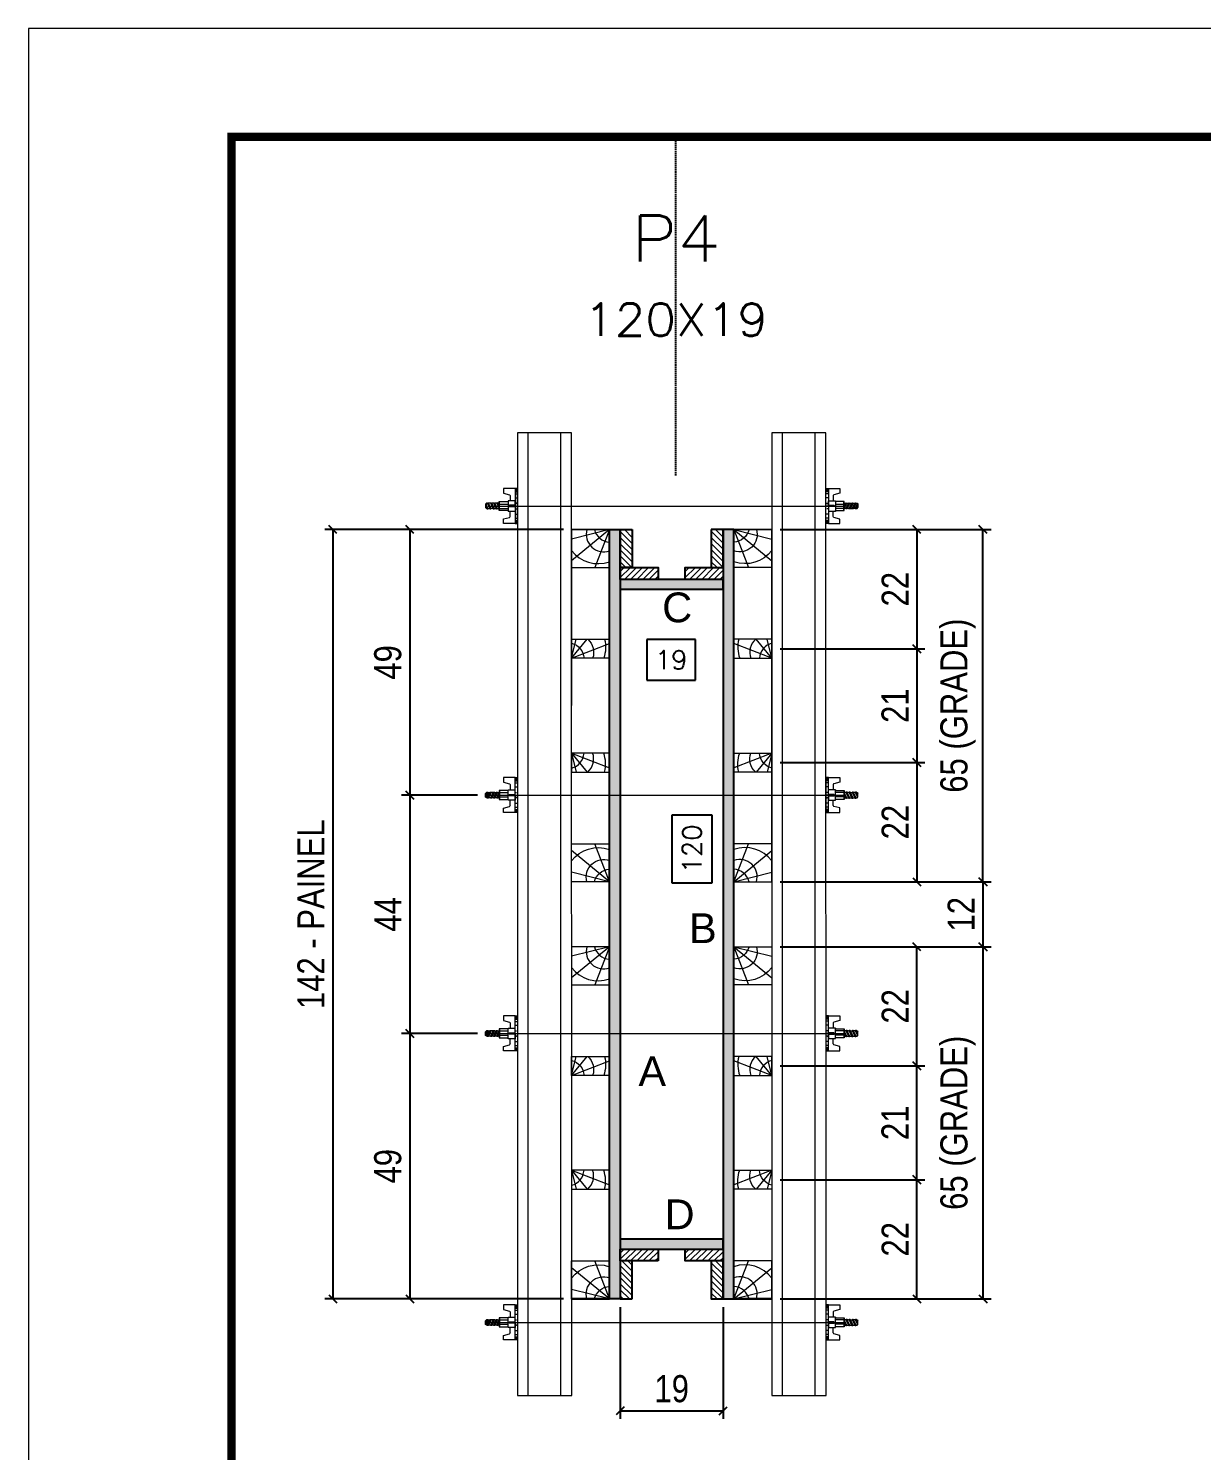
# Model space of a CAD drawing. Header units: millimetres. Extents: x 169816 to 178745, y 96537 to 113647.
# Drawn here: x 169816 to 170249, y 109696 to 110221 of the extents above; entities that cross this region are included whole.
import ezdxf
from ezdxf.enums import TextEntityAlignment as Align

# ---------------------------------------------------------------- set-up
doc = ezdxf.new("R2010")
doc.units = ezdxf.units.MM
doc.linetypes.add('DASHED', pattern=[0.75, 0.5, -0.25])
doc.linetypes.add('HIDDEN', pattern=[0.375, 0.25, -0.125])
for name, color, linetype in [('CHAPA', 1, 'Continuous'), ('Cota Seção (2x)', 241, 'Continuous'), ('MEIO_PONT', 93, 'Continuous'), ('SARRAFO', 251, 'Continuous'), ('Texto de Titulo', 7, 'Continuous'), ('Texto Qtd Sarr', 242, 'Continuous'), ('TEXTO_GERAL', 7, 'Continuous')]:
    doc.layers.add(name, color=color, linetype=linetype)
for name, color, linetype, lineweight in [('Folhas', 255, 'Continuous', 9), ('Hachura', 251, 'Continuous', 9), ('Madeira', 126, 'Continuous', 18), ('Perfil Metálico', 224, 'Continuous', 18), ('SARRAFO DE PRESSAO', 251, 'DASHED', 9), ('Texto Seção', 7, 'Continuous', 15)]:
    doc.layers.add(name, color=color, linetype=linetype, lineweight=lineweight)
doc.styles.add('ARIAL', font='arial.ttf')
doc.styles.add('COTA TECNICA 2X', font='techl___.ttf', dxfattribs={"height": 10})
doc.styles.add('ROMANS', font='romans.shx')
doc.dimstyles.new('SECAO PILAR', dxfattribs={"dimtxt": 10, "dimasz": 3, "dimexe": 3, "dimexo": 3, "dimgap": 3, "dimtad": 1, "dimdec": 1, "dimlfac": 0.5, "dimzin": 12, "dimdsep": 46, "dimtxsty": 'COTA TECNICA 2X', "dimblk1": 'OBLIQUE', "dimblk2": 'OBLIQUE', "dimsah": 1, "dimcen": 0.9, "dimclrd": 256, "dimclre": 256, "dimclrt": 256, "dimadec": 1, "dimazin": 3, "dimtfac": 1, "dimtdec": 1, "dimtmove": 0, "dimatfit": 3, "dimfxl": 1, "dimtolj": 1, "dimtzin": 12, "dimarcsym": 0})
doc.dimstyles.new('SECÇÃO 2', dxfattribs={"dimtxt": 7, "dimasz": 6, "dimexe": 0.18, "dimexo": 2, "dimgap": -4, "dimtad": 3, "dimdec": 1, "dimlfac": 0.5, "dimzin": 12, "dimdsep": 46, "dimtxsty": 'ROMANS', "dimblk": 'ARCHTICK', "dimcen": 0.09, "dimse1": 1, "dimse2": 1, "dimsd1": 1, "dimsd2": 1, "dimclrd": 180, "dimclre": 5, "dimclrt": 1, "dimadec": 0, "dimazin": 3, "dimtfac": 1, "dimtdec": 1, "dimtofl": 0, "dimtmove": 0, "dimatfit": 3, "dimldrblk": 'ARCHTICK', "dimfxl": 1, "dimtolj": 1, "dimtzin": 0, "dimarcsym": 0})
pattern_1 = [(135, (147143.2004, 119160.3262), (-1.12253202, -1.12253202), [])]

# ---------------------------------------------------------------- blocks, each defined once
blk = doc.blocks.new('9999999999')
at = {"layer": 'Folhas'}
blk.add_lwpolyline([(98138.98, 34190.21), (99623.98, 34190.21), (99623.98, 35240.21), (98138.98, 35240.21)], close=True, dxfattribs=at)
at = {"layer": 'Folhas', "color": 30, "const_width": 3}
blk.add_lwpolyline([(98213.98, 34230.21), (99583.98, 34230.21), (99583.98, 35200.21), (98213.98, 35200.21)], close=True, dxfattribs=at)
blk = doc.blocks.new('*D66')
at = {"layer": 'Cota Seção (2x)', "color": 180, "lineweight": -2, "transparency": 16777216}
for p, q in [((170062.4, 109995.79), (170044.4, 109995.79)), ((170044.4, 109995.79), (170044.4, 109980.79)), ((170062.4, 109980.79), (170062.4, 109995.79)), ((170044.4, 109980.79), (170062.4, 109980.79))]:
    blk.add_line(p, q, dxfattribs=at)
at = {"layer": 'Defpoints', "color": 0, "transparency": 16777216}
for p in [(170034.61, 109997.05), (170072.61, 109997.05), (170034.61, 109976.79)]:
    blk.add_point(p, dxfattribs=at)
at = {"layer": 'Cota Seção (2x)', "color": 1, "transparency": 16777216, "insert": (170053.4, 109988.29), "char_height": 7, "attachment_point": 5, "style": 'ROMANS'}
blk.add_mtext('\\A1;19', dxfattribs=at)
blk = doc.blocks.new('_ArchTick')
at = {"color": 0, "linetype": 'ByBlock', "const_width": 0.15}
blk.add_lwpolyline([(-0.5, -0.5), (0.5, 0.5)], dxfattribs=at)
blk = doc.blocks.new('*D67')
at = {"layer": 'Cota Seção (2x)', "color": 180, "lineweight": -2, "transparency": 16777216}
for p, q in [((170068.61, 109931), (170053.61, 109931)), ((170053.61, 109931), (170053.61, 109906)), ((170068.61, 109906), (170068.61, 109931)), ((170053.61, 109906), (170068.61, 109906))]:
    blk.add_line(p, q, dxfattribs=at)
at = {"layer": 'Defpoints', "color": 0, "transparency": 16777216}
for p in [(170034.61, 110014.37), (170034.61, 109774.37), (170072.61, 109774.37)]:
    blk.add_point(p, dxfattribs=at)
at = {"layer": 'Cota Seção (2x)', "color": 1, "transparency": 16777216, "insert": (170061.11, 109918.5), "char_height": 7, "attachment_point": 5, "rotation": 90, "style": 'ROMANS'}
blk.add_mtext('\\A1;120', dxfattribs=at)
blk = doc.blocks.new('_Oblique')
at = {"color": 0, "linetype": 'ByBlock', "lineweight": -2}
blk.add_line((-0.5, -0.5), (0.5, 0.5), dxfattribs=at)
blk = doc.blocks.new('*D68')
at = {"layer": 'Cota Seção (2x)', "lineweight": -2, "transparency": 16777216}
for p, q in [((170013.62, 110036.37), (169925.45, 110036.37)), ((169928.45, 110036.37), (169928.45, 109752.37)), ((170013.66, 109752.37), (169925.45, 109752.37))]:
    blk.add_line(p, q, dxfattribs=at)
at = {"layer": 'Defpoints', "color": 0, "transparency": 16777216}
for p in [(170016.62, 110036.37), (169928.45, 109752.37), (170016.66, 109752.37)]:
    blk.add_point(p, dxfattribs=at)
at = {"layer": 'Cota Seção (2x)', "lineweight": -2, "transparency": 16777216, "xscale": 3, "yscale": 3, "zscale": 3}
for p, rotation in [((169928.45, 110036.37), 90), ((169928.45, 109752.37), 270)]:
    blk.add_blockref('_Oblique', p, dxfattribs=dict(at, rotation=rotation))
at = {"layer": 'Cota Seção (2x)', "transparency": 16777216, "insert": (169920.37, 109894.37), "char_height": 10, "attachment_point": 5, "rotation": 90, "style": 'COTA TECNICA 2X'}
blk.add_mtext('\\A1;142 - PAINEL', dxfattribs=at)
blk = doc.blocks.new('*D69')
at = {"layer": 'Cota Seção (2x)', "lineweight": -2, "transparency": 16777216}
for p, q in [((170013.61, 110036.37), (169953.87, 110036.37)), ((169956.87, 110036.37), (169956.87, 109938.31)), ((169981.84, 109938.31), (169953.87, 109938.31))]:
    blk.add_line(p, q, dxfattribs=at)
at = {"layer": 'Defpoints', "color": 0, "transparency": 16777216}
for p in [(170016.61, 110036.37), (169956.87, 109938.31), (169984.84, 109938.31)]:
    blk.add_point(p, dxfattribs=at)
at = {"layer": 'Cota Seção (2x)', "lineweight": -2, "transparency": 16777216, "xscale": 3, "yscale": 3, "zscale": 3}
for p, rotation in [((169956.87, 110036.37), 90), ((169956.87, 109938.31), 270)]:
    blk.add_blockref('_Oblique', p, dxfattribs=dict(at, rotation=rotation))
at = {"layer": 'Cota Seção (2x)', "transparency": 16777216, "insert": (169948.77, 109987.34), "char_height": 10, "attachment_point": 5, "rotation": 90, "style": 'COTA TECNICA 2X'}
blk.add_mtext('\\A1;49', dxfattribs=at)
blk = doc.blocks.new('*D70')
at = {"layer": 'Cota Seção (2x)', "lineweight": -2, "transparency": 16777216}
for p, q in [((169981.84, 109850.31), (169953.87, 109850.31)), ((169956.87, 109850.31), (169956.87, 109752.37)), ((170013.61, 109752.37), (169953.87, 109752.37))]:
    blk.add_line(p, q, dxfattribs=at)
at = {"layer": 'Defpoints', "color": 0, "transparency": 16777216}
for p in [(169984.84, 109850.31), (169956.87, 109752.37), (170016.61, 109752.37)]:
    blk.add_point(p, dxfattribs=at)
at = {"layer": 'Cota Seção (2x)', "lineweight": -2, "transparency": 16777216, "xscale": 3, "yscale": 3, "zscale": 3}
for p, rotation in [((169956.87, 109850.31), 90), ((169956.87, 109752.37), 270)]:
    blk.add_blockref('_Oblique', p, dxfattribs=dict(at, rotation=rotation))
at = {"layer": 'Cota Seção (2x)', "transparency": 16777216, "insert": (169948.77, 109801.34), "char_height": 10, "attachment_point": 5, "rotation": 90, "style": 'COTA TECNICA 2X'}
blk.add_mtext('\\A1;49', dxfattribs=at)
blk = doc.blocks.new('titulo1')
at = {"layer": 'Defpoints', "color": 252, "linetype": 'HIDDEN', "ltscale": 2}
blk.add_line((0, 0), (0, 125), dxfattribs=at)
at = {"layer": 'Defpoints', "style": 'ROMANS', "oblique": 15}
blk.add_attdef('FOLHA', text='', height=10, dxfattribs=at).set_placement((0, 15.58), align=Align.MIDDLE_CENTER)
at = {"layer": 'Texto Qtd Sarr', "color": 3, "style": 'ROMANS', "oblique": 15}
for tag, height, p in [('TITULO', 17, (0, 71.45)), ('SEÇÃO', 12, (0, 41.55))]:
    blk.add_attdef(tag, text='', height=height, dxfattribs=at).set_placement(p, align=Align.MIDDLE_CENTER)
blk = doc.blocks.new('C')
at = {"layer": 'Hachura', "color": 0}
for p, q in [((0, 3.22), (0, -3.22)), ((0.45, 3.22), (0, 3.22)), ((0.46, 3.16), (0, 3.16)), ((0.46, 3.05), (0, 3.05)), ((0.46, 2.88), (0, 2.88)), ((0, 2.75), (0, -1.16)), ((0.46, 2.65), (0, 2.65)), ((0.45, -3.23), (0.45, 3.22)), ((0.45, 3.22), (2.58, 3.22)), ((2.58, 3.22), (2.58, 2.39)), ((0.46, 2.23), (0, 2.23)), ((0.46, 1.51), (0, 1.51)), ((0.39, 0.49), (0.17, 0.49)), ((1.74, 0.97), (0.45, 0.97)), ((1.45, 0.1), (0.45, 0.1)), ((1.35, 1.94), (1.35, 0.96)), ((2.58, 2.39), (1.47, 2.09)), ((1.74, -0.97), (1.74, 0.97)), ((1.74, 0.97), (1.74, 0.84)), ((1.74, 0.97), (1.74, 0.84)), ((1.74, 0.84), (3.35, 0.84)), ((3.35, 0.45), (1.74, 0.45)), ((3.32, 0.84), (3.32, -0.84)), ((3.35, 0.84), (3.35, -0.84)), ((3.68, 0.45), (3.35, 0.45)), ((3.84, -0.52), (3.35, 0.45)), ((3.35, 0.06), (3.67, -0.57)), ((3.68, 0.45), (4.16, -0.52)), ((3.72, 0.5), (4.25, -0.57)), ((4.37, -0.55), (3.83, 0.53)), ((4.15, 0.45), (3.93, 0.45)), ((4.42, -0.52), (3.93, 0.45)), ((4.15, 0.45), (4.26, 0.45)), ((4.26, 0.45), (4.74, -0.52)), ((4.3, 0.5), (4.83, -0.57)), ((4.95, -0.55), (4.41, 0.53)), ((4.51, 0.45), (4.84, 0.45)), ((5, -0.52), (4.51, 0.45)), ((4.84, 0.45), (5.32, -0.52)), ((4.88, 0.5), (5.41, -0.57)), ((5.53, -0.55), (4.99, 0.53)), ((5.58, -0.52), (5.09, 0.45)), ((5.42, 0.45), (5.09, 0.45)), ((5.58, -0.52), (5.09, 0.45)), ((5.42, 0.45), (5.74, -0.19)), ((5.46, 0.5), (5.74, -0.07)), ((5.74, 0.19), (5.57, 0.53)), ((5.74, 0.32), (5.68, 0.45)), ((5.68, 0.45), (5.74, 0.45)), ((5.74, 0.45), (5.9, 0.29)), ((5.74, 0.45), (5.74, -0.52)), ((5.9, -0.36), (5.9, 0.29)), ((0.45, 0), (0, 0)), ((0.46, -1.52), (0, -1.52)), ((0.46, -2.23), (0, -2.23)), ((0.08, -0.48), (0.29, -0.48)), ((0.29, -0.48), (0.4, -0.48)), ((0.45, 0), (0.45, -0.97)), ((0.45, -0.16), (1.45, -0.16)), ((0.45, -0.65), (0.45, -0.32)), ((0.45, -3.23), (0.45, -0.65)), ((0.45, -0.97), (1.74, -0.97)), ((1.35, -1.94), (1.35, -0.97)), ((2.58, -2.39), (1.47, -2.1)), ((3.35, -0.32), (1.74, -0.32)), ((3.35, -0.84), (1.74, -0.84)), ((2.58, -3.23), (2.58, -2.39)), ((3.35, -0.07), (3.58, -0.52)), ((3.35, -0.52), (3.58, -0.52)), ((3.84, -0.52), (4.16, -0.52)), ((4.42, -0.52), (4.74, -0.52)), ((4.63, -0.52), (4.74, -0.52)), ((5, -0.52), (5.32, -0.52)), ((5.58, -0.52), (5.74, -0.52)), ((5.74, -0.52), (5.9, -0.36)), ((5.74, -0.52), (5.74, -0.52)), ((0.46, -2.65), (0, -2.65)), ((0.46, -2.88), (0, -2.88)), ((0.46, -3.05), (0, -3.05)), ((0.46, -3.16), (0, -3.16)), ((0, -3.22), (2.57, -3.22))]:
    blk.add_line(p, q, dxfattribs=at)
for centre, radius, start, end in [((1.52, 1.94), 0.161, 104.7436, 180), ((1.44, -0.03), 0.129, 272.695, 87.305), ((3.81, 0.39), 0.143, 25.5688, 154.4312), ((4.39, 0.39), 0.143, 25.5688, 154.4312), ((4.97, 0.39), 0.143, 25.5688, 154.4312), ((5.55, 0.39), 0.143, 25.5688, 154.4312), ((0.17, -0.37), 0.174, 221.744, 317.8592), ((1.52, -1.94), 0.161, 180, 255.2564), ((3.71, -0.4), 0.174, 222.1408, 318.256), ((4.29, -0.4), 0.174, 222.1408, 318.256), ((4.87, -0.4), 0.174, 222.1408, 318.256), ((5.45, -0.4), 0.174, 222.1408, 318.256), ((5.61, -0.4), 0.174, 317.8592, 318.256)]:
    blk.add_arc(centre, radius, start, end, dxfattribs=at)
blk = doc.blocks.new('*D71')
at = {"layer": 'Cota Seção (2x)', "lineweight": -2, "transparency": 16777216}
for p, q in [((169981.84, 109938.31), (169953.87, 109938.31)), ((169956.87, 109938.31), (169956.87, 109850.31)), ((169981.84, 109850.31), (169953.87, 109850.31))]:
    blk.add_line(p, q, dxfattribs=at)
at = {"layer": 'Defpoints', "color": 0, "transparency": 16777216}
for p in [(169984.84, 109938.31), (169956.87, 109850.31), (169984.84, 109850.31)]:
    blk.add_point(p, dxfattribs=at)
at = {"layer": 'Cota Seção (2x)', "lineweight": -2, "transparency": 16777216, "xscale": 3, "yscale": 3, "zscale": 3}
for p, rotation in [((169956.87, 109938.31), 90), ((169956.87, 109850.31), 270)]:
    blk.add_blockref('_Oblique', p, dxfattribs=dict(at, rotation=rotation))
at = {"layer": 'Cota Seção (2x)', "transparency": 16777216, "insert": (169948.8, 109894.31), "char_height": 10, "attachment_point": 5, "rotation": 90, "style": 'COTA TECNICA 2X'}
blk.add_mtext('\\A1;44', dxfattribs=at)
blk = doc.blocks.new('PONTALETE')
at = {"layer": 'Madeira'}
for q in [(2.71, 7), (7, 5.76), (7, 1.74)]:
    blk.add_line((0, 0), q, dxfattribs=at)
blk.add_lwpolyline([(0, 0), (7, 0), (7, 7), (0, 7)], close=True, dxfattribs=at)
for centre, radius, start, end in [((2.04, 0.06), 6.23, 37.2818, 109.0913), ((1.09, 0.9), 3.19, 343.603, 109.9847), ((-0.21, -0.78), 3.09, 14.6322, 86.0383)]:
    blk.add_arc(centre, radius, start, end, dxfattribs=at)
blk = doc.blocks.new('MEIO PONTALETE')
at = {"layer": 'Madeira'}
for q in [(2.71, 7), (3.5, 2.88), (3.5, 0.87)]:
    blk.add_line((0, 0), q, dxfattribs=at)
blk.add_lwpolyline([(0, 0), (3.5, 0), (3.5, 7), (0, 7)], close=True, dxfattribs=at)
for centre, radius, start, end in [((2.04, 0.06), 6.23, 76.4499, 109.0913), ((1.09, 0.9), 3.19, 40.9063, 109.9847), ((-0.21, -0.78), 3.09, 14.6322, 86.0383)]:
    blk.add_arc(centre, radius, start, end, dxfattribs=at)
blk = doc.blocks.new('*D72')
at = {"layer": 'Cota Seção (2x)', "lineweight": -2, "transparency": 16777216}
for p, q in [((170034.61, 109749.37), (170034.61, 109708.07)), ((170072.61, 109749.37), (170072.61, 109708.07)), ((170034.61, 109711.07), (170072.61, 109711.07))]:
    blk.add_line(p, q, dxfattribs=at)
at = {"layer": 'Defpoints', "color": 0, "transparency": 16777216}
for p in [(170034.61, 109752.37), (170072.61, 109752.37), (170072.61, 109711.07)]:
    blk.add_point(p, dxfattribs=at)
at = {"layer": 'Cota Seção (2x)', "lineweight": -2, "transparency": 16777216, "xscale": 3, "yscale": 3, "zscale": 3, "rotation": 180}
blk.add_blockref('_Oblique', (170034.61, 109711.07), dxfattribs=at)
at = {"layer": 'Cota Seção (2x)', "lineweight": -2, "transparency": 16777216, "xscale": 3, "yscale": 3, "zscale": 3}
blk.add_blockref('_Oblique', (170072.61, 109711.07), dxfattribs=at)
at = {"layer": 'Cota Seção (2x)', "transparency": 16777216, "insert": (170053.61, 109719.16), "char_height": 10, "attachment_point": 5, "style": 'COTA TECNICA 2X'}
blk.add_mtext('\\A1;19', dxfattribs=at)
blk = doc.blocks.new('*D73')
at = {"layer": 'Cota Seção (2x)', "lineweight": -2, "transparency": 16777216}
for p, q in [((170093.61, 109882.37), (170171.58, 109882.37)), ((170168.58, 109882.37), (170168.58, 109752.37)), ((170093.61, 109752.37), (170171.58, 109752.37))]:
    blk.add_line(p, q, dxfattribs=at)
at = {"layer": 'Defpoints', "color": 0, "transparency": 16777216}
for p in [(170090.61, 109882.37), (170090.61, 109752.37), (170168.58, 109752.37)]:
    blk.add_point(p, dxfattribs=at)
at = {"layer": 'Cota Seção (2x)', "lineweight": -2, "transparency": 16777216, "xscale": 3, "yscale": 3, "zscale": 3}
for p, rotation in [((170168.58, 109882.37), 90), ((170168.58, 109752.37), 270)]:
    blk.add_blockref('_Oblique', p, dxfattribs=dict(at, rotation=rotation))
at = {"layer": 'Cota Seção (2x)', "transparency": 16777216, "insert": (170159.35, 109817.37), "char_height": 10, "attachment_point": 5, "rotation": 90, "style": 'COTA TECNICA 2X'}
blk.add_mtext('\\A1;65 (GRADE)', dxfattribs=at)
blk = doc.blocks.new('*D74')
at = {"layer": 'Cota Seção (2x)', "lineweight": -2, "transparency": 16777216}
for p, q in [((170093.61, 109796.37), (170147.14, 109796.37)), ((170144.14, 109752.37), (170144.14, 109796.37)), ((170093.61, 109752.37), (170147.14, 109752.37))]:
    blk.add_line(p, q, dxfattribs=at)
at = {"layer": 'Defpoints', "color": 0, "transparency": 16777216}
for p in [(170090.61, 109796.37), (170144.14, 109796.37), (170090.61, 109752.37)]:
    blk.add_point(p, dxfattribs=at)
at = {"layer": 'Cota Seção (2x)', "lineweight": -2, "transparency": 16777216, "xscale": 3, "yscale": 3, "zscale": 3}
for p, rotation in [((170144.14, 109796.37), 90), ((170144.14, 109752.37), 270)]:
    blk.add_blockref('_Oblique', p, dxfattribs=dict(at, rotation=rotation))
at = {"layer": 'Cota Seção (2x)', "transparency": 16777216, "insert": (170136.14, 109774.37), "char_height": 10, "attachment_point": 5, "rotation": 90, "style": 'COTA TECNICA 2X'}
blk.add_mtext('\\A1;22', dxfattribs=at)
blk = doc.blocks.new('*D75')
at = {"layer": 'Cota Seção (2x)', "lineweight": -2, "transparency": 16777216}
for p, q in [((170093.61, 109838.37), (170147.14, 109838.37)), ((170144.14, 109796.37), (170144.14, 109838.37)), ((170093.61, 109796.37), (170147.14, 109796.37))]:
    blk.add_line(p, q, dxfattribs=at)
at = {"layer": 'Defpoints', "color": 0, "transparency": 16777216}
for p in [(170090.61, 109838.37), (170144.14, 109838.37), (170090.61, 109796.37)]:
    blk.add_point(p, dxfattribs=at)
at = {"layer": 'Cota Seção (2x)', "lineweight": -2, "transparency": 16777216, "xscale": 3, "yscale": 3, "zscale": 3}
for p, rotation in [((170144.14, 109838.37), 90), ((170144.14, 109796.37), 270)]:
    blk.add_blockref('_Oblique', p, dxfattribs=dict(at, rotation=rotation))
at = {"layer": 'Cota Seção (2x)', "transparency": 16777216, "insert": (170136.08, 109817.37), "char_height": 10, "attachment_point": 5, "rotation": 90, "style": 'COTA TECNICA 2X'}
blk.add_mtext('\\A1;21', dxfattribs=at)
blk = doc.blocks.new('*D76')
at = {"layer": 'Cota Seção (2x)', "lineweight": -2, "transparency": 16777216}
for p, q in [((170093.61, 109882.37), (170147.14, 109882.37)), ((170144.14, 109838.37), (170144.14, 109882.37)), ((170093.61, 109838.37), (170147.14, 109838.37))]:
    blk.add_line(p, q, dxfattribs=at)
at = {"layer": 'Defpoints', "color": 0, "transparency": 16777216}
for p in [(170090.61, 109882.37), (170144.14, 109882.37), (170090.61, 109838.37)]:
    blk.add_point(p, dxfattribs=at)
at = {"layer": 'Cota Seção (2x)', "lineweight": -2, "transparency": 16777216, "xscale": 3, "yscale": 3, "zscale": 3}
for p, rotation in [((170144.14, 109882.37), 90), ((170144.14, 109838.37), 270)]:
    blk.add_blockref('_Oblique', p, dxfattribs=dict(at, rotation=rotation))
at = {"layer": 'Cota Seção (2x)', "transparency": 16777216, "insert": (170136.14, 109860.37), "char_height": 10, "attachment_point": 5, "rotation": 90, "style": 'COTA TECNICA 2X'}
blk.add_mtext('\\A1;22', dxfattribs=at)
blk = doc.blocks.new('*D80')
at = {"layer": 'Cota Seção (2x)', "lineweight": -2, "transparency": 16777216}
for p, q in [((170093.61, 110036.37), (170171.58, 110036.37)), ((170168.58, 109906.37), (170168.58, 110036.37)), ((170093.61, 109906.37), (170171.58, 109906.37))]:
    blk.add_line(p, q, dxfattribs=at)
at = {"layer": 'Defpoints', "color": 0, "transparency": 16777216}
for p in [(170090.61, 110036.37), (170168.58, 110036.37), (170090.61, 109906.37)]:
    blk.add_point(p, dxfattribs=at)
at = {"layer": 'Cota Seção (2x)', "lineweight": -2, "transparency": 16777216, "xscale": 3, "yscale": 3, "zscale": 3}
for p, rotation in [((170168.58, 110036.37), 90), ((170168.58, 109906.37), 270)]:
    blk.add_blockref('_Oblique', p, dxfattribs=dict(at, rotation=rotation))
at = {"layer": 'Cota Seção (2x)', "transparency": 16777216, "insert": (170159.35, 109971.37), "char_height": 10, "attachment_point": 5, "rotation": 90, "style": 'COTA TECNICA 2X'}
blk.add_mtext('\\A1;65 (GRADE)', dxfattribs=at)
blk = doc.blocks.new('*D77')
at = {"layer": 'Cota Seção (2x)', "lineweight": -2, "transparency": 16777216}
for p, q in [((170093.61, 110036.37), (170147.14, 110036.37)), ((170144.14, 110036.37), (170144.14, 109992.37)), ((170093.61, 109992.37), (170147.14, 109992.37))]:
    blk.add_line(p, q, dxfattribs=at)
at = {"layer": 'Defpoints', "color": 0, "transparency": 16777216}
for p in [(170090.61, 110036.37), (170090.61, 109992.37), (170144.14, 109992.37)]:
    blk.add_point(p, dxfattribs=at)
at = {"layer": 'Cota Seção (2x)', "lineweight": -2, "transparency": 16777216, "xscale": 3, "yscale": 3, "zscale": 3}
for p, rotation in [((170144.14, 110036.37), 90), ((170144.14, 109992.37), 270)]:
    blk.add_blockref('_Oblique', p, dxfattribs=dict(at, rotation=rotation))
at = {"layer": 'Cota Seção (2x)', "transparency": 16777216, "insert": (170136.14, 110014.37), "char_height": 10, "attachment_point": 5, "rotation": 90, "style": 'COTA TECNICA 2X'}
blk.add_mtext('\\A1;22', dxfattribs=at)
blk = doc.blocks.new('*D78')
at = {"layer": 'Cota Seção (2x)', "lineweight": -2, "transparency": 16777216}
for p, q in [((170093.61, 109992.37), (170147.14, 109992.37)), ((170144.14, 109992.37), (170144.14, 109950.37)), ((170093.61, 109950.37), (170147.14, 109950.37))]:
    blk.add_line(p, q, dxfattribs=at)
at = {"layer": 'Defpoints', "color": 0, "transparency": 16777216}
for p in [(170090.61, 109992.37), (170090.61, 109950.37), (170144.14, 109950.37)]:
    blk.add_point(p, dxfattribs=at)
at = {"layer": 'Cota Seção (2x)', "lineweight": -2, "transparency": 16777216, "xscale": 3, "yscale": 3, "zscale": 3}
for p, rotation in [((170144.14, 109992.37), 90), ((170144.14, 109950.37), 270)]:
    blk.add_blockref('_Oblique', p, dxfattribs=dict(at, rotation=rotation))
at = {"layer": 'Cota Seção (2x)', "transparency": 16777216, "insert": (170136.08, 109971.37), "char_height": 10, "attachment_point": 5, "rotation": 90, "style": 'COTA TECNICA 2X'}
blk.add_mtext('\\A1;21', dxfattribs=at)
blk = doc.blocks.new('*D79')
at = {"layer": 'Cota Seção (2x)', "lineweight": -2, "transparency": 16777216}
for p, q in [((170093.61, 109950.37), (170147.14, 109950.37)), ((170144.14, 109950.37), (170144.14, 109906.37)), ((170093.61, 109906.37), (170147.14, 109906.37))]:
    blk.add_line(p, q, dxfattribs=at)
at = {"layer": 'Defpoints', "color": 0, "transparency": 16777216}
for p in [(170090.61, 109950.37), (170090.61, 109906.37), (170144.14, 109906.37)]:
    blk.add_point(p, dxfattribs=at)
at = {"layer": 'Cota Seção (2x)', "lineweight": -2, "transparency": 16777216, "xscale": 3, "yscale": 3, "zscale": 3}
for p, rotation in [((170144.14, 109950.37), 90), ((170144.14, 109906.37), 270)]:
    blk.add_blockref('_Oblique', p, dxfattribs=dict(at, rotation=rotation))
at = {"layer": 'Cota Seção (2x)', "transparency": 16777216, "insert": (170136.14, 109928.37), "char_height": 10, "attachment_point": 5, "rotation": 90, "style": 'COTA TECNICA 2X'}
blk.add_mtext('\\A1;22', dxfattribs=at)
blk = doc.blocks.new('*D81')
at = {"layer": 'Cota Seção (2x)', "lineweight": -2, "transparency": 16777216}
for p, q in [((170093.61, 109906.37), (170171.58, 109906.37)), ((170168.58, 109906.37), (170168.58, 109882.37)), ((170093.61, 109882.37), (170171.58, 109882.37))]:
    blk.add_line(p, q, dxfattribs=at)
at = {"layer": 'Defpoints', "color": 0, "transparency": 16777216}
for p in [(170090.61, 109906.37), (170090.61, 109882.37), (170168.58, 109882.37)]:
    blk.add_point(p, dxfattribs=at)
at = {"layer": 'Cota Seção (2x)', "lineweight": -2, "transparency": 16777216, "xscale": 3, "yscale": 3, "zscale": 3}
for p, rotation in [((170168.58, 109906.37), 90), ((170168.58, 109882.37), 270)]:
    blk.add_blockref('_Oblique', p, dxfattribs=dict(at, rotation=rotation))
at = {"layer": 'Cota Seção (2x)', "transparency": 16777216, "insert": (170160.52, 109894.37), "char_height": 10, "attachment_point": 5, "rotation": 90, "style": 'COTA TECNICA 2X'}
blk.add_mtext('\\A1;12', dxfattribs=at)

msp = doc.modelspace()

# ---------------------------------------------------------------- hatches: boundary and pattern name
at = {"layer": 'Hachura'}
h = msp.add_hatch(color=256, dxfattribs=at)
h.dxf.hatch_style = 1
h.paths.add_polyline_path([(170034.61, 109752.37), (170030.61, 109752.37), (170030.61, 110036.37), (170034.61, 110036.37)])
h = msp.add_hatch(dxfattribs=at)
h.set_pattern_fill('ANSI31', color=256, scale=0.5, angle=90, style=0)
h.set_pattern_definition(pattern_1)
h.paths.add_polyline_path([(170034.61, 110022.37), (170039.01, 110022.37), (170039.01, 110036.37), (170034.61, 110036.37)])
h = msp.add_hatch(dxfattribs=at)
h.set_pattern_fill('ANSI31', color=256, scale=0.5, angle=90, style=0)
h.set_pattern_definition(pattern_1)
h.paths.add_polyline_path([(170072.61, 110022.37), (170068.21, 110022.37), (170068.21, 110036.37), (170072.61, 110036.37)])
h = msp.add_hatch(color=256, dxfattribs=at)
h.dxf.hatch_style = 1
h.paths.add_polyline_path([(170072.61, 109752.37), (170076.61, 109752.37), (170076.61, 110036.37), (170072.61, 110036.37)])
h = msp.add_hatch(dxfattribs=at)
h.set_pattern_fill('ANSI31', color=256, scale=0.5, angle=540, style=0)
h.set_pattern_definition([(225, (160545.6567, 87092.9662), (1.12253202, -1.12253202), [])])
h.paths.add_polyline_path([(170034.61, 110022.37), (170034.61, 110017.97), (170048.61, 110017.97), (170048.61, 110022.37)])
h = msp.add_hatch(dxfattribs=at)
h.set_pattern_fill('ANSI31', color=256, scale=0.5, angle=540, style=0)
h.set_pattern_definition([(225, (160569.6567, 87092.9662), (1.12253202, -1.12253202), [])])
h.paths.add_polyline_path([(170058.61, 110022.37), (170058.61, 110017.97), (170072.61, 110017.97), (170072.61, 110022.37)])
h = msp.add_hatch(color=256, dxfattribs=at)
h.dxf.hatch_style = 1
h.paths.add_polyline_path([(170034.61, 110017.97), (170034.61, 110014.37), (170072.61, 110014.37), (170072.61, 110017.97)])
h = msp.add_hatch(color=256, dxfattribs=at)
h.dxf.hatch_style = 1
h.paths.add_polyline_path([(170034.61, 109774.37), (170034.61, 109770.77), (170072.61, 109770.77), (170072.61, 109774.37)])
h = msp.add_hatch(dxfattribs=at)
h.set_pattern_fill('ANSI31', color=256, scale=0.5, angle=540, style=0)
h.set_pattern_definition([(225, (160545.6567, 86841.3662), (1.12253202, -1.12253202), [])])
h.paths.add_polyline_path([(170034.61, 109770.77), (170034.61, 109766.37), (170048.61, 109766.37), (170048.61, 109770.77)])
h = msp.add_hatch(dxfattribs=at)
h.set_pattern_fill('ANSI31', color=256, scale=0.5, angle=540, style=0)
h.set_pattern_definition([(225, (160569.6567, 86841.3662), (1.12253202, -1.12253202), [])])
h.paths.add_polyline_path([(170058.61, 109770.77), (170058.61, 109766.37), (170072.61, 109766.37), (170072.61, 109770.77)])
h = msp.add_hatch(dxfattribs=at)
h.set_pattern_fill('ANSI31', color=256, scale=0.5, angle=90, style=0)
h.set_pattern_definition([(135, (147143.2004, 119255.3262), (-1.12253202, -1.12253202), [])])
h.paths.add_polyline_path([(170034.61, 109766.37), (170039.01, 109766.37), (170039.01, 109752.37), (170034.61, 109752.37)])
h = msp.add_hatch(dxfattribs=at)
h.set_pattern_fill('ANSI31', color=256, scale=0.5, angle=90, style=0)
h.set_pattern_definition([(135, (147143.2004, 118890.3262), (-1.12253202, -1.12253202), [])])
h.paths.add_polyline_path([(170072.61, 109752.37), (170068.21, 109752.37), (170068.21, 109766.37), (170072.61, 109766.37)])

# ---------------------------------------------------------------- linework, layer by layer
at = {"layer": 'CHAPA'}
for points in [[(170034.61, 109752.37), (170030.61, 109752.37), (170030.61, 110036.37), (170034.61, 110036.37)], [(170072.61, 109752.37), (170076.61, 109752.37), (170076.61, 110036.37), (170072.61, 110036.37)], [(170034.61, 110017.97), (170034.61, 110014.37), (170072.61, 110014.37), (170072.61, 110017.97)], [(170034.61, 109774.37), (170034.61, 109770.77), (170072.61, 109770.77), (170072.61, 109774.37)]]:
    msp.add_lwpolyline(points, close=True, dxfattribs=at)
at = {"layer": 'Hachura'}
for p, q in [((169985.84, 110045.06), (170117.58, 110045.06)), ((169985.84, 109938.37), (170117.58, 109938.37)), ((169985.84, 109850.37), (170117.58, 109850.37)), ((169985.84, 109743.69), (170117.58, 109743.69))]:
    msp.add_line(p, q, dxfattribs=at)
at = {"layer": 'Madeira'}
for points in [[(170030.61, 109906.37), (170016.61, 109906.38), (170016.66, 110036.38), (170030.66, 110036.37)], [(170076.6, 109906.37), (170090.6, 109906.38), (170090.56, 110036.38), (170076.56, 110036.37)], [(170030.61, 109882.37), (170016.61, 109882.37), (170016.61, 109752.37), (170030.61, 109752.37)], [(170076.61, 109882.37), (170090.61, 109882.37), (170090.61, 109752.37), (170076.61, 109752.37)]]:
    msp.add_lwpolyline(points, close=True, dxfattribs=at)
at = {"layer": 'MEIO_PONT'}
for points in [[(170030.61, 109752.37), (170016.61, 109752.37), (170016.61, 109752.37), (170030.61, 109752.37)], [(170090.61, 109752.37), (170076.61, 109752.37), (170076.61, 109752.37), (170090.61, 109752.37)]]:
    msp.add_lwpolyline(points, close=True, dxfattribs=at)
at = {"layer": 'Perfil Metálico'}
for p, q in [((170000.61, 109716.66), (170000.61, 110072.09)), ((170012.61, 109716.66), (170012.61, 110072.09)), ((170094.55, 109716.66), (170094.55, 110072.09)), ((170106.55, 109716.66), (170106.55, 110072.09))]:
    msp.add_line(p, q, dxfattribs=at)
for points in [[(170016.61, 110072.09), (169996.61, 110072.09), (169996.67, 109716.66), (170016.67, 109716.66)], [(170090.61, 109716.66), (170110.61, 109716.66), (170110.55, 110072.09), (170090.55, 110072.09)]]:
    msp.add_lwpolyline(points, close=True, dxfattribs=at)
at = {"layer": 'SARRAFO'}
for points in [[(170039.01, 110036.37), (170039.01, 110022.37), (170034.61, 110022.37), (170034.61, 110036.37)], [(170039.01, 110036.37), (170039.01, 110022.37), (170034.61, 110022.37), (170034.61, 110036.37)], [(170068.21, 110036.37), (170068.21, 110022.37), (170072.61, 110022.37), (170072.61, 110036.37)], [(170068.21, 110036.37), (170068.21, 110022.37), (170072.61, 110022.37), (170072.61, 110036.37)], [(170048.61, 110017.97), (170034.61, 110017.97), (170034.61, 110022.37), (170048.61, 110022.37)], [(170048.61, 110017.97), (170034.61, 110017.97), (170034.61, 110022.37), (170048.61, 110022.37)], [(170072.61, 110017.97), (170058.61, 110017.97), (170058.61, 110022.37), (170072.61, 110022.37)], [(170072.61, 110017.97), (170058.61, 110017.97), (170058.61, 110022.37), (170072.61, 110022.37)], [(170048.61, 109766.37), (170034.61, 109766.37), (170034.61, 109770.77), (170048.61, 109770.77)], [(170048.61, 109766.37), (170034.61, 109766.37), (170034.61, 109770.77), (170048.61, 109770.77)], [(170072.61, 109766.37), (170058.61, 109766.37), (170058.61, 109770.77), (170072.61, 109770.77)], [(170072.61, 109766.37), (170058.61, 109766.37), (170058.61, 109770.77), (170072.61, 109770.77)], [(170039.01, 109752.37), (170039.01, 109766.37), (170034.61, 109766.37), (170034.61, 109752.37)], [(170039.01, 109752.37), (170039.01, 109766.37), (170034.61, 109766.37), (170034.61, 109752.37)], [(170068.21, 109766.37), (170068.21, 109752.37), (170072.61, 109752.37), (170072.61, 109766.37)], [(170068.21, 109766.37), (170068.21, 109752.37), (170072.61, 109752.37), (170072.61, 109766.37)]]:
    msp.add_lwpolyline(points, close=True, dxfattribs=at)

# ---------------------------------------------------------------- block references
at = {"layer": 'Hachura', "linetype": 'Continuous', "yscale": 2, "zscale": 2}
for p, xscale, rotation in [((169996.64, 110045.06), 2, 180), ((170110.58, 110045.05), -2, 180), ((169996.64, 109743.69), -2, 1.103117597267556e-11)]:
    msp.add_blockref('C', p, dxfattribs=dict(at, xscale=xscale, rotation=rotation))
for p, xscale in [((169996.64, 109938.37), -2), ((170110.58, 109938.38), 2), ((169996.64, 109850.37), -2), ((170110.58, 109850.38), 2), ((170110.58, 109743.69), 2)]:
    msp.add_blockref('C', p, dxfattribs=dict(at, xscale=xscale))
at = {"layer": 'MEIO_PONT'}
for name, p, xscale, yscale, zscale, rotation in [('PONTALETE', (170030.61, 110036.37), 2, 2, 2, 180), ('PONTALETE', (170076.61, 110036.37), -2, 2, 2, 180), ('MEIO PONTALETE', (170016.61, 109988.87), -1.999999997962732, 1.999999997962732, 1.999999997962732, 269.9999999999861), ('MEIO PONTALETE', (170090.61, 109988.87), 1.999999997962732, 1.999999997962732, 1.999999997962732, 90.00000000001396), ('MEIO PONTALETE', (170016.61, 109953.87), 1.999999997962732, 1.999999997962732, 1.999999997962732, 269.999999999986), ('MEIO PONTALETE', (170090.61, 109953.87), -1.999999997962732, 1.999999997962732, 1.999999997962732, 90.00000000001398), ('PONTALETE', (170030.61, 109882.37), 2, 2, 2, 180), ('PONTALETE', (170076.61, 109882.37), -2, 2, 2, 180), ('MEIO PONTALETE', (170016.61, 109834.87), -1.999999997962732, 1.999999997962732, 1.999999997962732, 270.0000000000001), ('MEIO PONTALETE', (170090.61, 109834.87), 1.999999997962732, 1.999999997962732, 1.999999997962732, 89.99999999999997), ('MEIO PONTALETE', (170016.61, 109799.87), 1.999999997962732, 1.999999997962732, 1.999999997962732, 270), ('MEIO PONTALETE', (170090.61, 109799.87), -1.999999997962732, 1.999999997962732, 1.999999997962732, 90)]:
    msp.add_blockref(name, p, dxfattribs=dict(at, xscale=xscale, yscale=yscale, zscale=zscale, rotation=rotation))
at = {"layer": 'MEIO_PONT', "yscale": 2, "zscale": 2}
for p, xscale in [((170030.61, 109906.37), -2), ((170076.61, 109906.37), 2), ((170030.61, 109752.37), -2), ((170076.61, 109752.37), 2)]:
    msp.add_blockref('PONTALETE', p, dxfattribs=dict(at, xscale=xscale))
at = {"layer": 'SARRAFO DE PRESSAO', "color": 6, "linetype": 'ByBlock'}
msp.add_blockref('9999999999', (71677.04, 74981.17), dxfattribs=at)
at = {"layer": 'Texto Seção'}
ref = msp.add_blockref('titulo1', (170055.18, 110056.38), dxfattribs=at)
ref.add_attrib('TITULO', 'P4', dxfattribs={"layer": 'Texto de Titulo', "color": 7, "height": 17, "style": 'ROMANS', "width": 1.1}).set_placement((170055.18, 110143.88), align=Align.MIDDLE_CENTER)
ref.add_attrib('SEÇÃO', '120X19', dxfattribs={"layer": 'Texto de Titulo', "color": 7, "height": 12, "style": 'ROMANS', "width": 1.1}).set_placement((170055.18, 110113.88), align=Align.MIDDLE_CENTER)

# ---------------------------------------------------------------- texts
at = {"layer": 'TEXTO_GERAL', "style": 'ARIAL'}
for s, p in [('C', (170055.63, 110007.65)), ('B', (170065.11, 109889.22)), ('A', (170046.43, 109836.4)), ('D', (170056.52, 109783.59))]:
    msp.add_text(s, height=11, dxfattribs=at).set_placement(p, align=Align.MIDDLE_CENTER)

# ---------------------------------------------------------------- dimensions: what is measured, and where the dimension line sits
at = {"layer": 'Cota Seção (2x)', "color": 241}
for base, p1, p2, angle, text, picture, middle in [((169928.45, 109752.37), (170016.62, 110036.37), (170016.66, 109752.37), 270, '<> - PAINEL', '*D68', (169920.37, 109894.37)), ((170168.58, 110036.37), (170090.61, 109906.37), (170090.61, 110036.37), 270, '<> (GRADE)', '*D80', (170159.35, 109971.37)), ((170168.58, 109752.37), (170090.61, 109882.37), (170090.61, 109752.37), 90, '<> (GRADE)', '*D73', (170159.35, 109817.37))]:
    dim = msp.add_linear_dim(base=base, p1=p1, p2=p2, angle=angle, text=text, dimstyle='SECAO PILAR', dxfattribs=at)
    dim.commit()
    dim.dimension.update_dxf_attribs({"geometry": picture, "text_midpoint": middle})
for base, p1, p2, angle, picture, middle in [((169956.87, 109938.31), (170016.61, 110036.37), (169984.84, 109938.31), 270, '*D69', (169948.77, 109987.34)), ((170144.14, 109992.37), (170090.61, 110036.37), (170090.61, 109992.37), 270, '*D77', (170136.14, 110014.37)), ((169956.87, 109850.31), (169984.84, 109938.31), (169984.84, 109850.31), 270, '*D71', (169948.8, 109894.31)), ((170168.58, 109882.37), (170090.61, 109906.37), (170090.61, 109882.37), 90, '*D81', (170160.52, 109894.37)), ((169956.87, 109752.37), (169984.84, 109850.31), (170016.61, 109752.37), 270, '*D70', (169948.77, 109801.34)), ((170144.14, 109796.37), (170090.61, 109752.37), (170090.61, 109796.37), 90, '*D74', (170136.14, 109774.37))]:
    dim = msp.add_linear_dim(base=base, p1=p1, p2=p2, angle=angle, dimstyle='SECAO PILAR', dxfattribs=at)
    dim.commit()
    dim.dimension.update_dxf_attribs({"geometry": picture, "text_midpoint": middle})
for base, p1, p2, angle, picture, middle in [((170072.61, 109774.37), (170034.61, 110014.37), (170034.61, 109774.37), 270, '*D67', (170072.61, 109918.5)), ((170034.61, 109976.79), (170072.61, 109997.05), (170034.61, 109997.05), 180, '*D66', (170053.4, 109976.79))]:
    dim = msp.add_linear_dim(base=base, p1=p1, p2=p2, angle=angle, dimstyle='SECÇÃO 2', dxfattribs=at)
    dim.commit()
    dim.dimension.update_dxf_attribs({"geometry": picture, "text_midpoint": middle, "dimtype": 160})
at = {"layer": 'Cota Seção (2x)'}
for base, p1, p2, angle, picture, middle in [((170144.14, 109950.37), (170090.61, 109992.37), (170090.61, 109950.37), 270, '*D78', (170136.08, 109971.37)), ((170144.14, 109906.37), (170090.61, 109950.37), (170090.61, 109906.37), 270, '*D79', (170136.14, 109928.37)), ((170144.14, 109882.37), (170090.61, 109838.37), (170090.61, 109882.37), 90, '*D76', (170136.14, 109860.37)), ((170144.14, 109838.37), (170090.61, 109796.37), (170090.61, 109838.37), 90, '*D75', (170136.08, 109817.37))]:
    dim = msp.add_linear_dim(base=base, p1=p1, p2=p2, angle=angle, dimstyle='SECAO PILAR', override={"dimtmove": 1}, dxfattribs=at)
    dim.commit()
    dim.dimension.update_dxf_attribs({"geometry": picture, "text_midpoint": middle})
at = {"layer": 'Cota Seção (2x)', "color": 241}
dim = msp.add_linear_dim(base=(170072.61, 109711.07), p1=(170034.61, 109752.37), p2=(170072.61, 109752.37), dimstyle='SECAO PILAR', dxfattribs=at)
dim.commit()
dim.dimension.update_dxf_attribs({"geometry": '*D72', "text_midpoint": (170053.61, 109719.16)})

doc.saveas('drawing.dxf')
